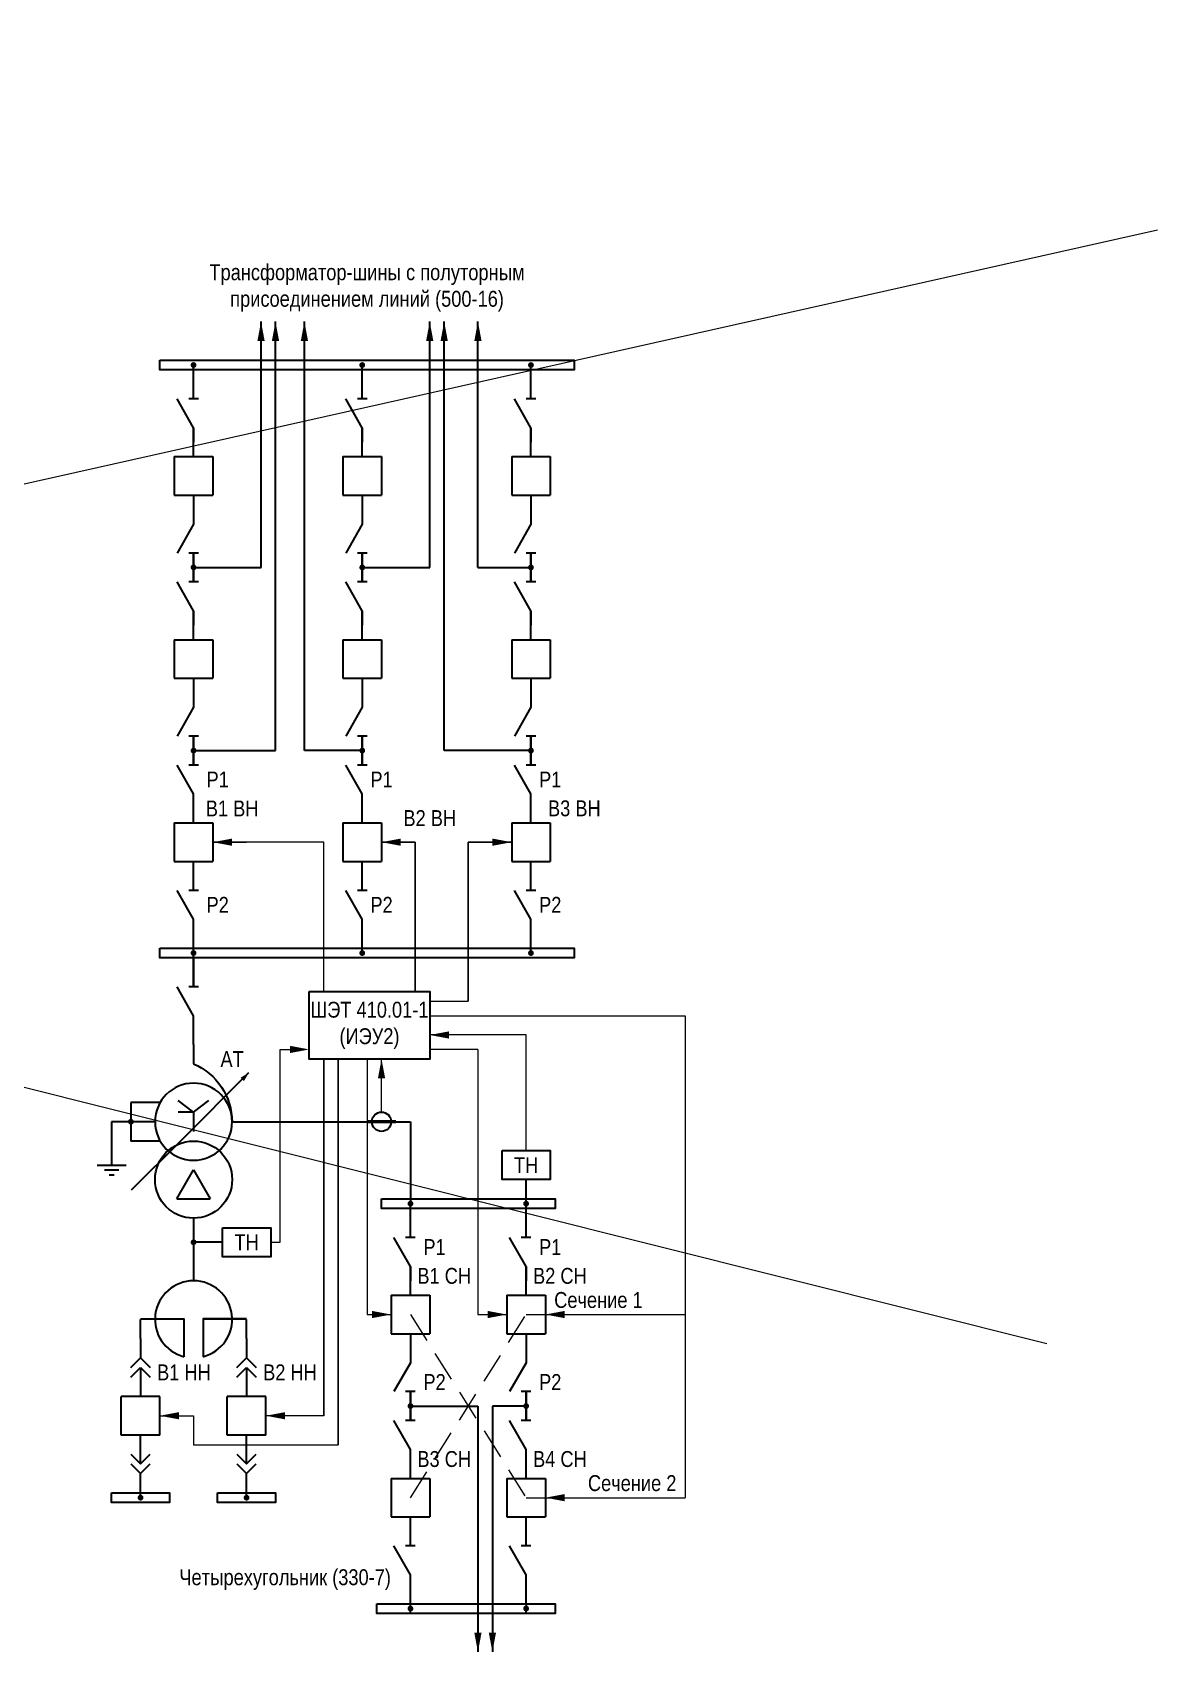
# Model space of a CAD drawing. Header units: millimetres. Extents: x 5769 to 10700, y 4225 to 6895.
# Drawn here: x 9079.6 to 9313, y 4593.2 to 4930 of the extents above; entities that cross this region are included whole.
import ezdxf
from ezdxf.enums import TextEntityAlignment as Align

# ---------------------------------------------------------------- set-up
doc = ezdxf.new("R2010")
doc.units = ezdxf.units.MM
doc.linetypes.add('HIDDEN', pattern=[9.525, 6.35, -3.175])
doc.layers.add('Основная', color=7, linetype='Continuous', lineweight=30)
doc.layers.add('Тонкая', color=7, linetype='Continuous', lineweight=13)
doc.styles.add('Narrow', font='ARIALN.TTF')
doc.styles.add('Вывод', font='tahoma.ttf', dxfattribs={"height": 2.5})
doc.styles.add('Компонент', font='ARIALN.TTF', dxfattribs={"height": 3.5})

# ---------------------------------------------------------------- blocks, each defined once
blk = doc.blocks.new('*U32')
at = {"color": 0}
blk.add_line((0, 0), (6, 3.43), dxfattribs=at)
blk = doc.blocks.new('*U23')
at = {"color": 0}
blk.add_line((0, -1), (0, 1), dxfattribs=at)
blk = doc.blocks.new('*U21')
at = {"color": 0}
for p, q in [((0, 3), (0, 9)), ((0, -9), (0, -3))]:
    blk.add_line(p, q, dxfattribs=at)
at = {"color": 0, "ltscale": 0.25, "rotation": 89.99999999999999}
for name, p in [('*U32', (0, -3)), ('*U23', (0, 3))]:
    blk.add_blockref(name, p, dxfattribs=at)
at = {"layer": 'Основная'}
for tag, height, style, p in [('В1', 2.5, 'Вывод', (2, 7)), ('ОУ', 3.5, 'Компонент', (-12, 0)), ('В2', 2.5, 'Вывод', (2, -7))]:
    blk.add_attdef(tag, text='', height=height, dxfattribs=dict(at, style=style)).set_placement(p, align=Align.MIDDLE_CENTER)
blk = doc.blocks.new('*U29')
at = {"color": 0}
for p, q in [((0, 0), (-8, 0)), ((-8, -8), (-8, 0)), ((0, -8), (0, 0)), ((0, -8), (-8, -8))]:
    blk.add_line(p, q, dxfattribs=at)
at = {"layer": 'Основная', "style": 'Компонент'}
blk.add_attdef('ОУ', text='', height=3.5, dxfattribs=at).set_placement((-15, -3), align=Align.MIDDLE_CENTER)
blk = doc.blocks.new('*U35')
at = {"color": 0}
for p, q in [((0, 9), (0, 3)), ((0, -3), (0, -9))]:
    blk.add_line(p, q, dxfattribs=at)
at = {"color": 0, "ltscale": 0.25, "xscale": -1, "rotation": 90}
for name, p in [('*U32', (0, 3)), ('*U23', (0, -3))]:
    blk.add_blockref(name, p, dxfattribs=at)
at = {"layer": 'Основная'}
for tag, height, style, p in [('В2', 2.5, 'Вывод', (2, 7)), ('ОУ', 3.5, 'Компонент', (-12, 0)), ('В1', 2.5, 'Вывод', (2, -7))]:
    blk.add_attdef(tag, text='', height=height, dxfattribs=dict(at, style=style)).set_placement(p, align=Align.MIDDLE_CENTER)
blk = doc.blocks.new('*U14')
at = {"ltscale": 0.25}
for p, q in [((-3.46, -4), (0, 2)), ((0, 2), (3.46, -4)), ((-3.46, -4), (3.46, -4))]:
    blk.add_line(p, q, dxfattribs=at)
blk.add_circle((0, 0), 8, dxfattribs=at)
at = {"layer": 'Основная', "style": 'Компонент'}
blk.add_attdef('ОУ', text='', height=3.5, dxfattribs=at).set_placement((17, 0), align=Align.MIDDLE_CENTER)
blk = doc.blocks.new('*U15')
at = {"ltscale": 0.25}
for p, q in [((0, 0), (-20, 0)), ((14.44, 0), (0, 0))]:
    blk.add_line(p, q, dxfattribs=at)
blk.add_lwpolyline([(-18, 0, 1, 0, 0), (-20, 0, 0, 0, 0)], format="xyseb", dxfattribs=at)
at = {"layer": 'Основная', "style": 'Вывод'}
blk.add_attdef('ОС', text='', height=2.5, dxfattribs=at).set_placement((3, 2), align=Align.MIDDLE_CENTER)
blk = doc.blocks.new('*U68')
at = {"ltscale": 0.25}
for q in [(-3.2, 4.4), (3.2, 4.4), (0, -2), (3.21, 2)]:
    blk.add_line((0, 2), q, dxfattribs=at)
blk.add_circle((0, 0), 8, dxfattribs=at)
blk.add_arc((5.23, -0.15), 13.23, 113.2803, 179.3396, dxfattribs=at)
at = {"layer": 'Основная', "style": 'Компонент'}
blk.add_attdef('ОУ', text='', height=3.5, dxfattribs=at).set_placement((-17, 0), align=Align.MIDDLE_CENTER)
blk = doc.blocks.new('*U50')
at = {"color": 0}
for p, q in [((-3, 0), (3, 0)), ((0, 3), (0, 0)), ((-1.5, -1), (1.5, -1)), ((-0.5, -2), (0.5, -2))]:
    blk.add_line(p, q, dxfattribs=at)
blk = doc.blocks.new('*U72')
at = {"layer": 'Основная', "ltscale": 0.25}
for p, q in [((2, 2), (0, 0)), ((0, 0), (2, -2))]:
    blk.add_line(p, q, dxfattribs=at)
blk = doc.blocks.new('*U40')
at = {"color": 0}
for p, q in [((0, 6), (0, 2)), ((0, 0), (0, -6))]:
    blk.add_line(p, q, dxfattribs=at)
at = {"color": 0, "ltscale": 0.25, "xscale": -1, "rotation": 90}
for p in [(0, 2), (0, 0)]:
    blk.add_blockref('*U72', p, dxfattribs=at)
at = {"layer": 'Основная'}
for tag, height, style, p in [('ОУ2', 3.5, 'Компонент', (-5, 6)), ('В2', 2.5, 'Вывод', (3, 6)), ('ОУ1', 3.5, 'Компонент', (-5, -6)), ('В1', 2.5, 'Вывод', (3, -6))]:
    blk.add_attdef(tag, text='', height=height, dxfattribs=dict(at, style=style)).set_placement(p, align=Align.MIDDLE_CENTER)
blk = doc.blocks.new('*U42')
at = {"color": 0}
for p, q in [((0, 0), (0, 6)), ((0, -6), (0, -2))]:
    blk.add_line(p, q, dxfattribs=at)
at = {"color": 0, "ltscale": 0.25, "rotation": 89.99999999999999}
for p in [(0, 0), (0, -2)]:
    blk.add_blockref('*U72', p, dxfattribs=at)
at = {"layer": 'Основная'}
for tag, height, style, p in [('ОУ1', 3.5, 'Компонент', (-5, 6)), ('В1', 2.5, 'Вывод', (3, 6)), ('ОУ2', 3.5, 'Компонент', (-5, -6)), ('В2', 2.5, 'Вывод', (3, -6))]:
    blk.add_attdef(tag, text='', height=height, dxfattribs=dict(at, style=style)).set_placement(p, align=Align.MIDDLE_CENTER)
blk = doc.blocks.new('*U51')
at = {"ltscale": 0.25}
blk.add_circle((0, 0), 2, dxfattribs=at)
at = {"layer": 'Основная', "color": 0, "lineweight": 50}
blk.add_line((3, 0), (-3, 0), dxfattribs=at)
at = {"layer": 'Основная', "style": 'Компонент'}
blk.add_attdef('ОУ', text='', height=3.5, dxfattribs=at).set_placement((0, -6), align=Align.MIDDLE_CENTER)

msp = doc.modelspace()

# ---------------------------------------------------------------- linework, layer by layer
for p, q in [((9117, 4762), (9124, 4762)), ((9152, 4762), (9159, 4762)), ((9159, 4762), (9159, 4731)), ((9170, 4729), (9170, 4762)), ((9170, 4762), (9179, 4762)), ((9140, 4643), (9140, 4717)), ((9143, 4637), (9143, 4717))]:
    msp.add_line(p, q)
at = {"layer": 'Основная'}
for p, q in [((9127, 4819), (9127, 4870)), ((9130, 4781), (9130, 4870)), ((9136, 4781), (9136, 4870)), ((9162, 4819), (9162, 4870)), ((9165, 4781), (9165, 4870)), ((9172, 4819), (9172, 4870)), ((9113, 4860), (9113, 4861)), ((9148, 4860), (9148, 4861)), ((9183, 4860), (9183, 4861)), ((9113, 4848), (9113, 4845)), ((9148, 4848), (9148, 4845)), ((9183, 4848), (9183, 4845)), ((9113, 4819), (9127, 4819)), ((9148, 4819), (9162, 4819)), ((9172, 4819), (9183, 4819)), ((9113, 4810), (9113, 4807)), ((9148, 4810), (9148, 4807)), ((9183, 4810), (9183, 4807)), ((9113, 4781), (9130, 4781)), ((9148, 4781), (9136, 4781)), ((9183, 4781), (9165, 4781)), ((9113, 4752), (9113, 4756)), ((9148, 4752), (9148, 4756)), ((9183, 4752), (9183, 4756)), ((9113, 4738), (9113, 4740)), ((9148, 4739), (9148, 4740)), ((9183, 4739), (9183, 4740)), ((9113, 4738), (9113, 4732)), ((9113, 4720), (9113, 4716)), ((9158, 4704), (9158, 4687)), ((9182, 4687), (9182, 4692)), ((9158, 4686), (9158, 4687)), ((9182, 4686), (9182, 4687)), ((9113, 4684), (9113, 4671)), ((9119, 4679), (9113, 4679)), ((9158, 4674), (9158, 4671)), ((9182, 4674), (9182, 4671)), ((9158, 4645), (9172, 4645)), ((9172, 4645), (9172, 4594)), ((9182, 4645), (9175, 4645)), ((9175, 4645), (9175, 4594)), ((9102, 4626), (9102, 4627)), ((9124, 4626), (9124, 4627)), ((9158, 4616), (9158, 4620)), ((9182, 4616), (9182, 4620)), ((9158, 4602), (9158, 4604)), ((9182, 4604), (9182, 4603)), ((9182, 4602), (9182, 4603))]:
    msp.add_line(p, q, dxfattribs=at)
at = {"layer": 'Основная', "ltscale": 0.25}
for p, q in [((9102, 4659), (9102, 4663)), ((9124, 4659), (9124, 4663))]:
    msp.add_line(p, q, dxfattribs=at)
at = {"layer": 'Основная'}
for points in [[(9106, 4862), (9192, 4862), (9192, 4860), (9106, 4860)], [(9106, 4740), (9192, 4740), (9192, 4738), (9106, 4738)], [(9137, 4731), (9162, 4731), (9162, 4717), (9137, 4717)], [(9177, 4698), (9187, 4698), (9187, 4692), (9177, 4692)], [(9152, 4688), (9188, 4688), (9188, 4686), (9152, 4686)], [(9119, 4682), (9129, 4682), (9129, 4676), (9119, 4676)], [(9096, 4627), (9108, 4627), (9108, 4625), (9096, 4625)], [(9118, 4627), (9130, 4627), (9130, 4625), (9118, 4625)], [(9151, 4604), (9188, 4604), (9188, 4602), (9151, 4602)]]:
    msp.add_lwpolyline(points, close=True, dxfattribs=at)
at = {"layer": 'Основная', "ltscale": 0.25, "const_width": 0.6}
for points in [[(9112.7, 4861, 1), (9113.3, 4861, 1)], [(9147.7, 4861, 1), (9148.3, 4861, 1)], [(9182.7, 4861, 1), (9183.3, 4861, 1)], [(9113.3, 4819.01, 1), (9112.7, 4819.01, 1)], [(9148.3, 4819.01, 1), (9147.7, 4819.01, 1)], [(9183.3, 4819.01, 1), (9182.7, 4819.01, 1)], [(9113.3, 4781.01, 1), (9112.7, 4781.01, 1)], [(9148.3, 4781.01, 1), (9147.7, 4781.01, 1)], [(9183.3, 4781.01, 1), (9182.7, 4781.01, 1)], [(9112.7, 4739, 1), (9113.3, 4739, 1)], [(9147.7, 4739, 1), (9148.3, 4739, 1)], [(9182.7, 4739, 1), (9183.3, 4739, 1)], [(9099.7, 4704, 1), (9100.3, 4704, 1)], [(9157.7, 4687, 1), (9158.3, 4687, 1)], [(9181.7, 4687, 1), (9182.3, 4687, 1)], [(9112.7, 4679, 1), (9113.3, 4679, 1)], [(9158.3, 4645.01, 1), (9157.7, 4645.01, 1)], [(9182.3, 4645.01, 1), (9181.7, 4645.01, 1)], [(9101.7, 4626, 1), (9102.3, 4626, 1)], [(9123.7, 4626, 1), (9124.3, 4626, 1)], [(9157.7, 4603, 1), (9158.3, 4603, 1)], [(9181.7, 4603, 1), (9182.3, 4603, 1)]]:
    msp.add_lwpolyline(points, format="xyb", close=True, dxfattribs=at)
at = {"layer": 'Основная'}
for points in [[(9106, 4708), (9100, 4708)], [(9100, 4708), (9100, 4700)], [(9100, 4704), (9096, 4704)], [(9096, 4704), (9096, 4698)], [(9105, 4704), (9099, 4704)], [(9121, 4704), (9139, 4704)], [(9139, 4704), (9158, 4704)], [(9106, 4700), (9100, 4700)], [(9113, 4684), (9113, 4676)], [(9102, 4663.13), (9111, 4663.13), (9111, 4655.25)], [(9102, 4663.13), (9111, 4663.13)], [(9124, 4663.13), (9115, 4663.13), (9115, 4655.25)], [(9115, 4663.13), (9124, 4663.13)]]:
    msp.add_lwpolyline(points, dxfattribs=at)
at = {"layer": 'Основная', "ltscale": 0.25}
msp.add_arc((9113, 4663), 8, 284.4775, 255.5225, dxfattribs=at)
at = {"layer": 'Тонкая'}
for p, q in [((8204, 4930), (9290, 4658)), ((9313, 4889), (8158, 4630)), ((9140, 4762), (9124, 4762)), ((9140, 4731), (9140, 4762)), ((9173, 4762), (9179, 4762)), ((9162, 4729), (9170, 4729)), ((9162, 4726), (9215, 4726)), ((9215, 4726), (9215, 4626)), ((9182, 4722), (9162, 4722)), ((9182, 4698), (9182, 4722)), ((9131, 4679), (9131, 4719)), ((9131, 4719), (9135, 4719)), ((9172, 4719), (9162, 4719)), ((9172, 4719), (9172, 4664)), ((9149, 4717), (9149, 4664)), ((9152, 4706), (9152, 4717)), ((9129, 4679), (9131, 4679)), ((9149, 4664), (9154, 4664)), ((9172, 4664), (9178, 4664)), ((9182, 4664), (9215, 4664)), ((9106, 4643), (9113, 4643)), ((9113, 4643), (9113, 4637)), ((9140, 4643), (9128, 4643)), ((9113, 4637), (9143, 4637)), ((9182, 4626), (9215, 4626))]:
    msp.add_line(p, q, dxfattribs=at)
at = {"layer": 'Тонкая', "linetype": 'HIDDEN'}
for p, q in [((9158, 4664), (9182, 4626)), ((9158, 4626), (9182, 4664))]:
    msp.add_line(p, q, dxfattribs=at)
at = {"layer": 'Тонкая', "ltscale": 0.3}
for points in [[(9127, 4870, 0, 1.5, 0), (9127, 4866, 0, 0, 0)], [(9130, 4870, 0, 1.5, 0), (9130, 4866, 0, 0, 0)], [(9136, 4870, 0, 1.5, 0), (9136, 4866, 0, 0, 0)], [(9162, 4870, 0, 1.5, 0), (9162, 4866, 0, 0, 0)], [(9165, 4870, 0, 1.5, 0), (9165, 4866, 0, 0, 0)], [(9172, 4870, 0, 1.5, 0), (9172, 4866, 0, 0, 0)], [(9117, 4762, 0, 1.5, 0), (9121, 4762, 0, 0, 0)], [(9152, 4762, 0, 1.5, 0), (9156, 4762, 0, 0, 0)], [(9179, 4762, 0, 1.5, 0), (9175, 4762, 0, 0, 0)], [(9162, 4722, 0, 1.5, 0), (9166, 4722, 0, 0, 0)], [(9137, 4719, 0, 1.5, 0), (9133, 4719, 0, 0, 0)], [(9152, 4717, 0, 1.5, 0), (9152, 4713, 0, 0, 0)], [(9154, 4664, 0, 1.5, 0), (9150, 4664, 0, 0, 0)], [(9178, 4664, 0, 1.5, 0), (9174, 4664, 0, 0, 0)], [(9186, 4664, 0, 1.5, 0), (9190, 4664, 0, 0, 0)], [(9106, 4643, 0, 1.5, 0), (9110, 4643, 0, 0, 0)], [(9128, 4643, 0, 1.5, 0), (9132, 4643, 0, 0, 0)], [(9186, 4626, 0, 1.5, 0), (9190, 4626, 0, 0, 0)], [(9172, 4594, 0, 1.5, 0), (9172, 4598, 0, 0, 0)], [(9175, 4594, 0, 1.5, 0), (9175, 4598, 0, 0, 0)]]:
    msp.add_lwpolyline(points, format="xyseb", dxfattribs=at)

# ---------------------------------------------------------------- block references
at = {"layer": 'Основная'}
for name, p in [('*U21', (9113, 4851)), ('*U21', (9148, 4851)), ('*U21', (9183, 4851)), ('*U35', (9113, 4825)), ('*U35', (9148, 4825)), ('*U35', (9183, 4825)), ('*U21', (9113, 4813)), ('*U21', (9148, 4813)), ('*U21', (9183, 4813)), ('*U35', (9113, 4787)), ('*U35', (9148, 4787)), ('*U35', (9183, 4787)), ('*U21', (9113, 4775)), ('*U21', (9148, 4775)), ('*U21', (9183, 4775)), ('*U21', (9113, 4749)), ('*U21', (9148, 4749)), ('*U21', (9183, 4749)), ('*U21', (9113, 4729)), ('*U21', (9158, 4677)), ('*U21', (9182, 4677)), ('*U35', (9158, 4651)), ('*U35', (9182, 4651)), ('*U21', (9158, 4639)), ('*U21', (9182, 4639)), ('*U21', (9158, 4613)), ('*U21', (9182, 4613))]:
    msp.add_blockref(name, p, dxfattribs=at)
at = {"layer": 'Основная', "ltscale": 0.25}
for name, p, rotation in [('*U29', (9109, 4834), 180), ('*U29', (9144, 4834), 180), ('*U29', (9179, 4834), 180), ('*U29', (9109, 4796), 180), ('*U29', (9144, 4796), 180), ('*U29', (9179, 4796), 180), ('*U29', (9109, 4758), 180), ('*U29', (9144, 4758), 180), ('*U29', (9179, 4758), 180), ('*U15', (9110.36, 4700.05), 224.9999999999999), ('*U29', (9154, 4660), 180), ('*U29', (9178, 4660), 180), ('*U29', (9154, 4622), 180), ('*U29', (9178, 4622), 180)]:
    msp.add_blockref(name, p, dxfattribs=dict(at, rotation=rotation))
at = {"layer": 'Основная', "ltscale": 0.35, "xscale": -1}
msp.add_blockref('*U68', (9113, 4704), dxfattribs=at)
at = {"layer": 'Основная', "ltscale": 0.25}
for name, p in [('*U51', (9152, 4704)), ('*U50', (9096, 4695)), ('*U40', (9102, 4653)), ('*U40', (9124, 4653)), ('*U29', (9106, 4647)), ('*U29', (9128, 4647)), ('*U42', (9102, 4633)), ('*U42', (9124, 4633))]:
    msp.add_blockref(name, p, dxfattribs=at)
at = {"layer": 'Основная', "ltscale": 0.35}
msp.add_blockref('*U14', (9113, 4692), dxfattribs=at)

# ---------------------------------------------------------------- texts
at = {"layer": 'Основная', "char_height": 3.3, "attachment_point": 5, "style": 'Narrow'}
for s, insert, width in [('\\pt9.9;Трансформатор-шины с полуторным присоединением линий (500-16)', (9149, 4877), 91.869), ('\\pi-9.9,l9.9,t9.9;Р1', (9118, 4775), 10), ('\\pi-9.9,l9.9,t9.9;Р1', (9152, 4775), 10), ('\\pi-9.9,l9.9,t9.9;Р1', (9187, 4775), 10), ('\\pi-9.9,l9.9,t9.9;В1 ВН', (9121, 4769), 21.8485), ('\\pi-9.9,l9.9,t9.9;В2 ВН', (9162, 4767), 21.8485), ('\\pi-9.9,l9.9,t9.9;В3 ВН', (9192, 4769), 21.8485), ('\\pi-9.9,l9.9,t9.9;Р2', (9118, 4749), 10), ('\\pi-9.9,l9.9,t9.9;Р2', (9152, 4749), 10), ('\\pi-9.9,l9.9,t9.9;Р2', (9187, 4749), 10), ('ШЭТ 410.01-1 (ИЭУ2)', (9149.5, 4724), 25), ('\\pi-9.9,l9.9,t9.9;AT', (9121, 4717), 10), ('ТН', (9182, 4695), 10), ('ТН', (9124, 4679), 10), ('\\pi-9.9,l9.9,t9.9;Р1', (9163, 4678), 10), ('\\pi-9.9,l9.9,t9.9;Р1', (9187, 4678), 10), ('\\pi-9.9,l9.9,t9.9;В1 СН', (9165, 4672), 21.8485), ('\\pi-9.9,l9.9,t9.9;В2 СН', (9189, 4672), 21.8485), ('\\pi-9.9,l9.9,t9.9;Сечение 1', (9197, 4667), 21.8485), ('\\pi-9.9,l9.9,t9.9;В1 НН', (9111, 4652), 21.8485), ('\\pi-9.9,l9.9,t9.9;В2 НН', (9133, 4652), 21.8485), ('\\pi-9.9,l9.9,t9.9;Р2', (9163, 4650), 10), ('\\pi-9.9,l9.9,t9.9;Р2', (9187, 4650), 10), ('\\pi-9.9,l9.9,t9.9;В3 СН', (9165, 4634), 21.8485), ('\\pi-9.9,l9.9,t9.9;В4 СН', (9189, 4634), 21.8485), ('\\pi-9.9,l9.9,t9.9;Сечение 2', (9204, 4629), 21.8485), ('\\pt9.9;Четырехугольник (330-7)', (9132, 4609), 91.869)]:
    msp.add_mtext(s, dxfattribs=dict(at, insert=insert, width=width))

doc.saveas('drawing.dxf')
